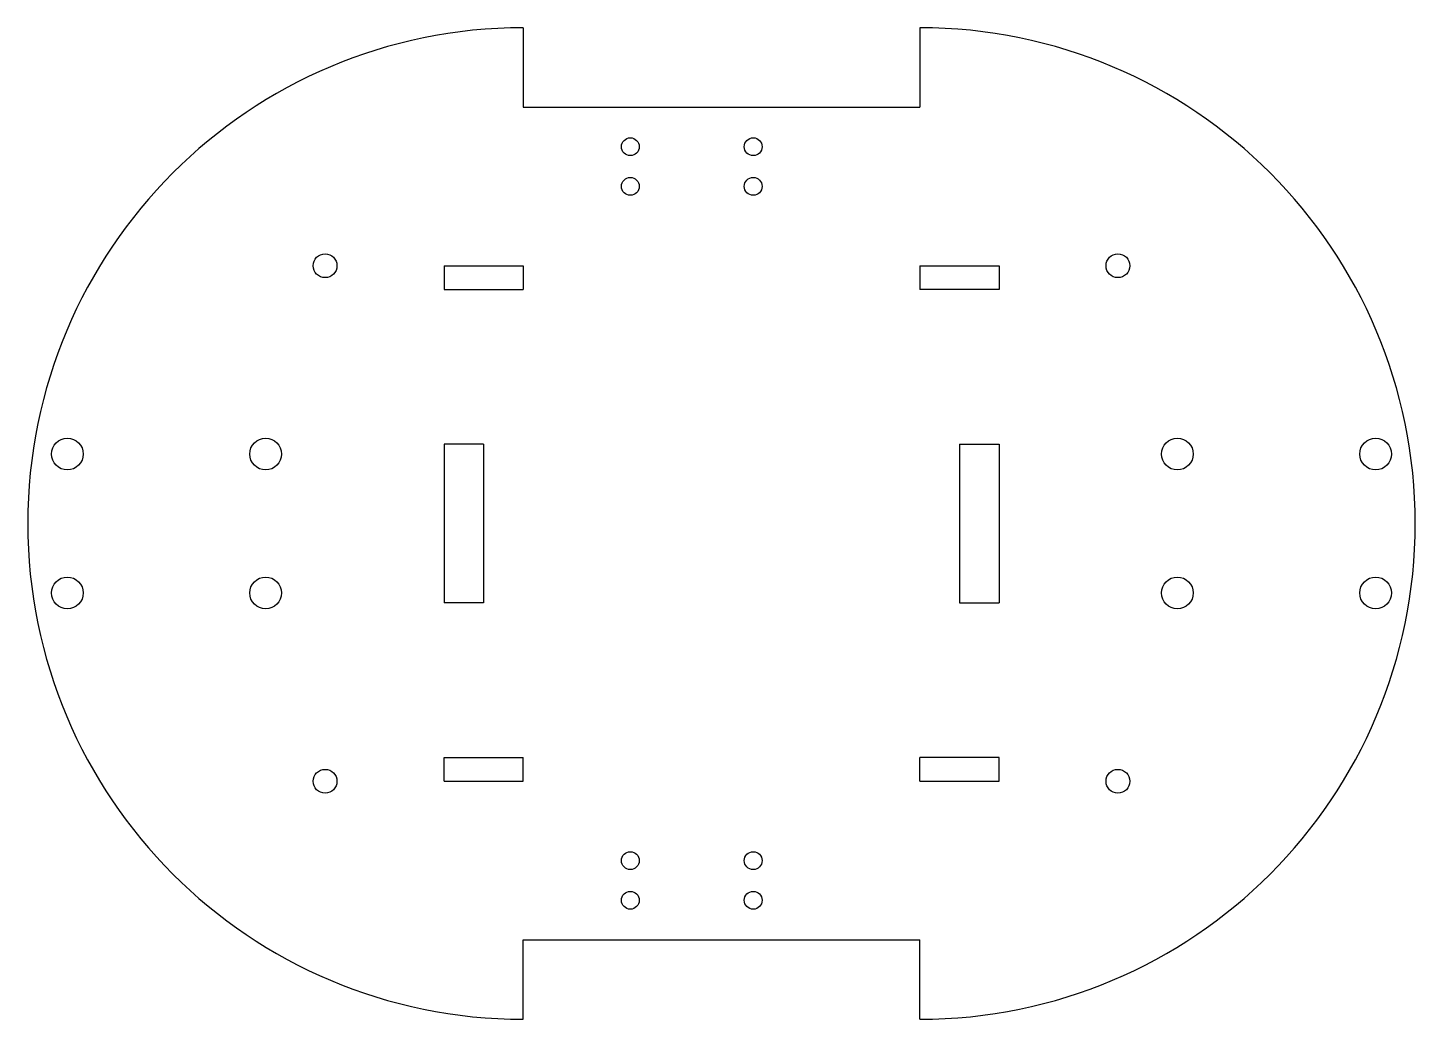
# Model space of a CAD drawing. Header units: millimetres. Extents: x -225 to 125, y 0 to 250.
import ezdxf

# ---------------------------------------------------------------- set-up
doc = ezdxf.new("R2010")
doc.units = ezdxf.units.MM

msp = doc.modelspace()

# ---------------------------------------------------------------- linework, layer by layer
at = {"color": 7, "linetype": 'Continuous', "lineweight": 25}
for p, q in [((-100, 250), (-100, 230)), ((0, 250), (0, 230)), ((-100, 230), (0, 230)), ((-120, 190), (-100, 190)), ((-120, 190), (-120, 184)), ((-100, 190), (-100, 184)), ((0, 190), (20, 190)), ((0, 190), (0, 184)), ((20, 190), (20, 184)), ((-120, 184), (-100, 184)), ((20, 184), (0, 184)), ((-110, 145), (-120, 145)), ((-120, 145), (-120, 105)), ((-110, 145), (-110, 105)), ((10, 145), (20, 145)), ((10, 145), (10, 105)), ((20, 145), (20, 105)), ((-110, 105), (-120, 105)), ((10, 105), (20, 105)), ((-120, 66), (-100, 66)), ((-120, 60), (-120, 66)), ((-100, 60), (-100, 66)), ((20, 66), (0, 66)), ((0, 60), (0, 66)), ((20, 60), (20, 66)), ((-120, 60), (-100, 60)), ((0, 60), (20, 60)), ((-100, 20), (0, 20)), ((-100, 0), (-100, 20)), ((0, 0), (0, 20))]:
    msp.add_line(p, q, dxfattribs=at)
for centre, radius in [((-73, 220), 2.25), ((-42, 220), 2.25), ((-73, 210), 2.25), ((-42, 210), 2.25), ((-150, 190), 3), ((50, 190), 3), ((-215, 142.5), 4), ((-165, 142.5), 4), ((65, 142.5), 4), ((115, 142.5), 4), ((-215, 107.5), 4), ((-165, 107.5), 4), ((65, 107.5), 4), ((115, 107.5), 4), ((-150, 60), 3), ((50, 60), 3), ((-73, 40), 2.25), ((-42, 40), 2.25), ((-73, 30), 2.25), ((-42, 30), 2.25)]:
    msp.add_circle(centre, radius, dxfattribs=at)
for centre, start, end in [((-100, 125), 90, 270), ((0, 125), 270, 90)]:
    msp.add_arc(centre, 125, start, end, dxfattribs=at)

doc.saveas('drawing.dxf')
